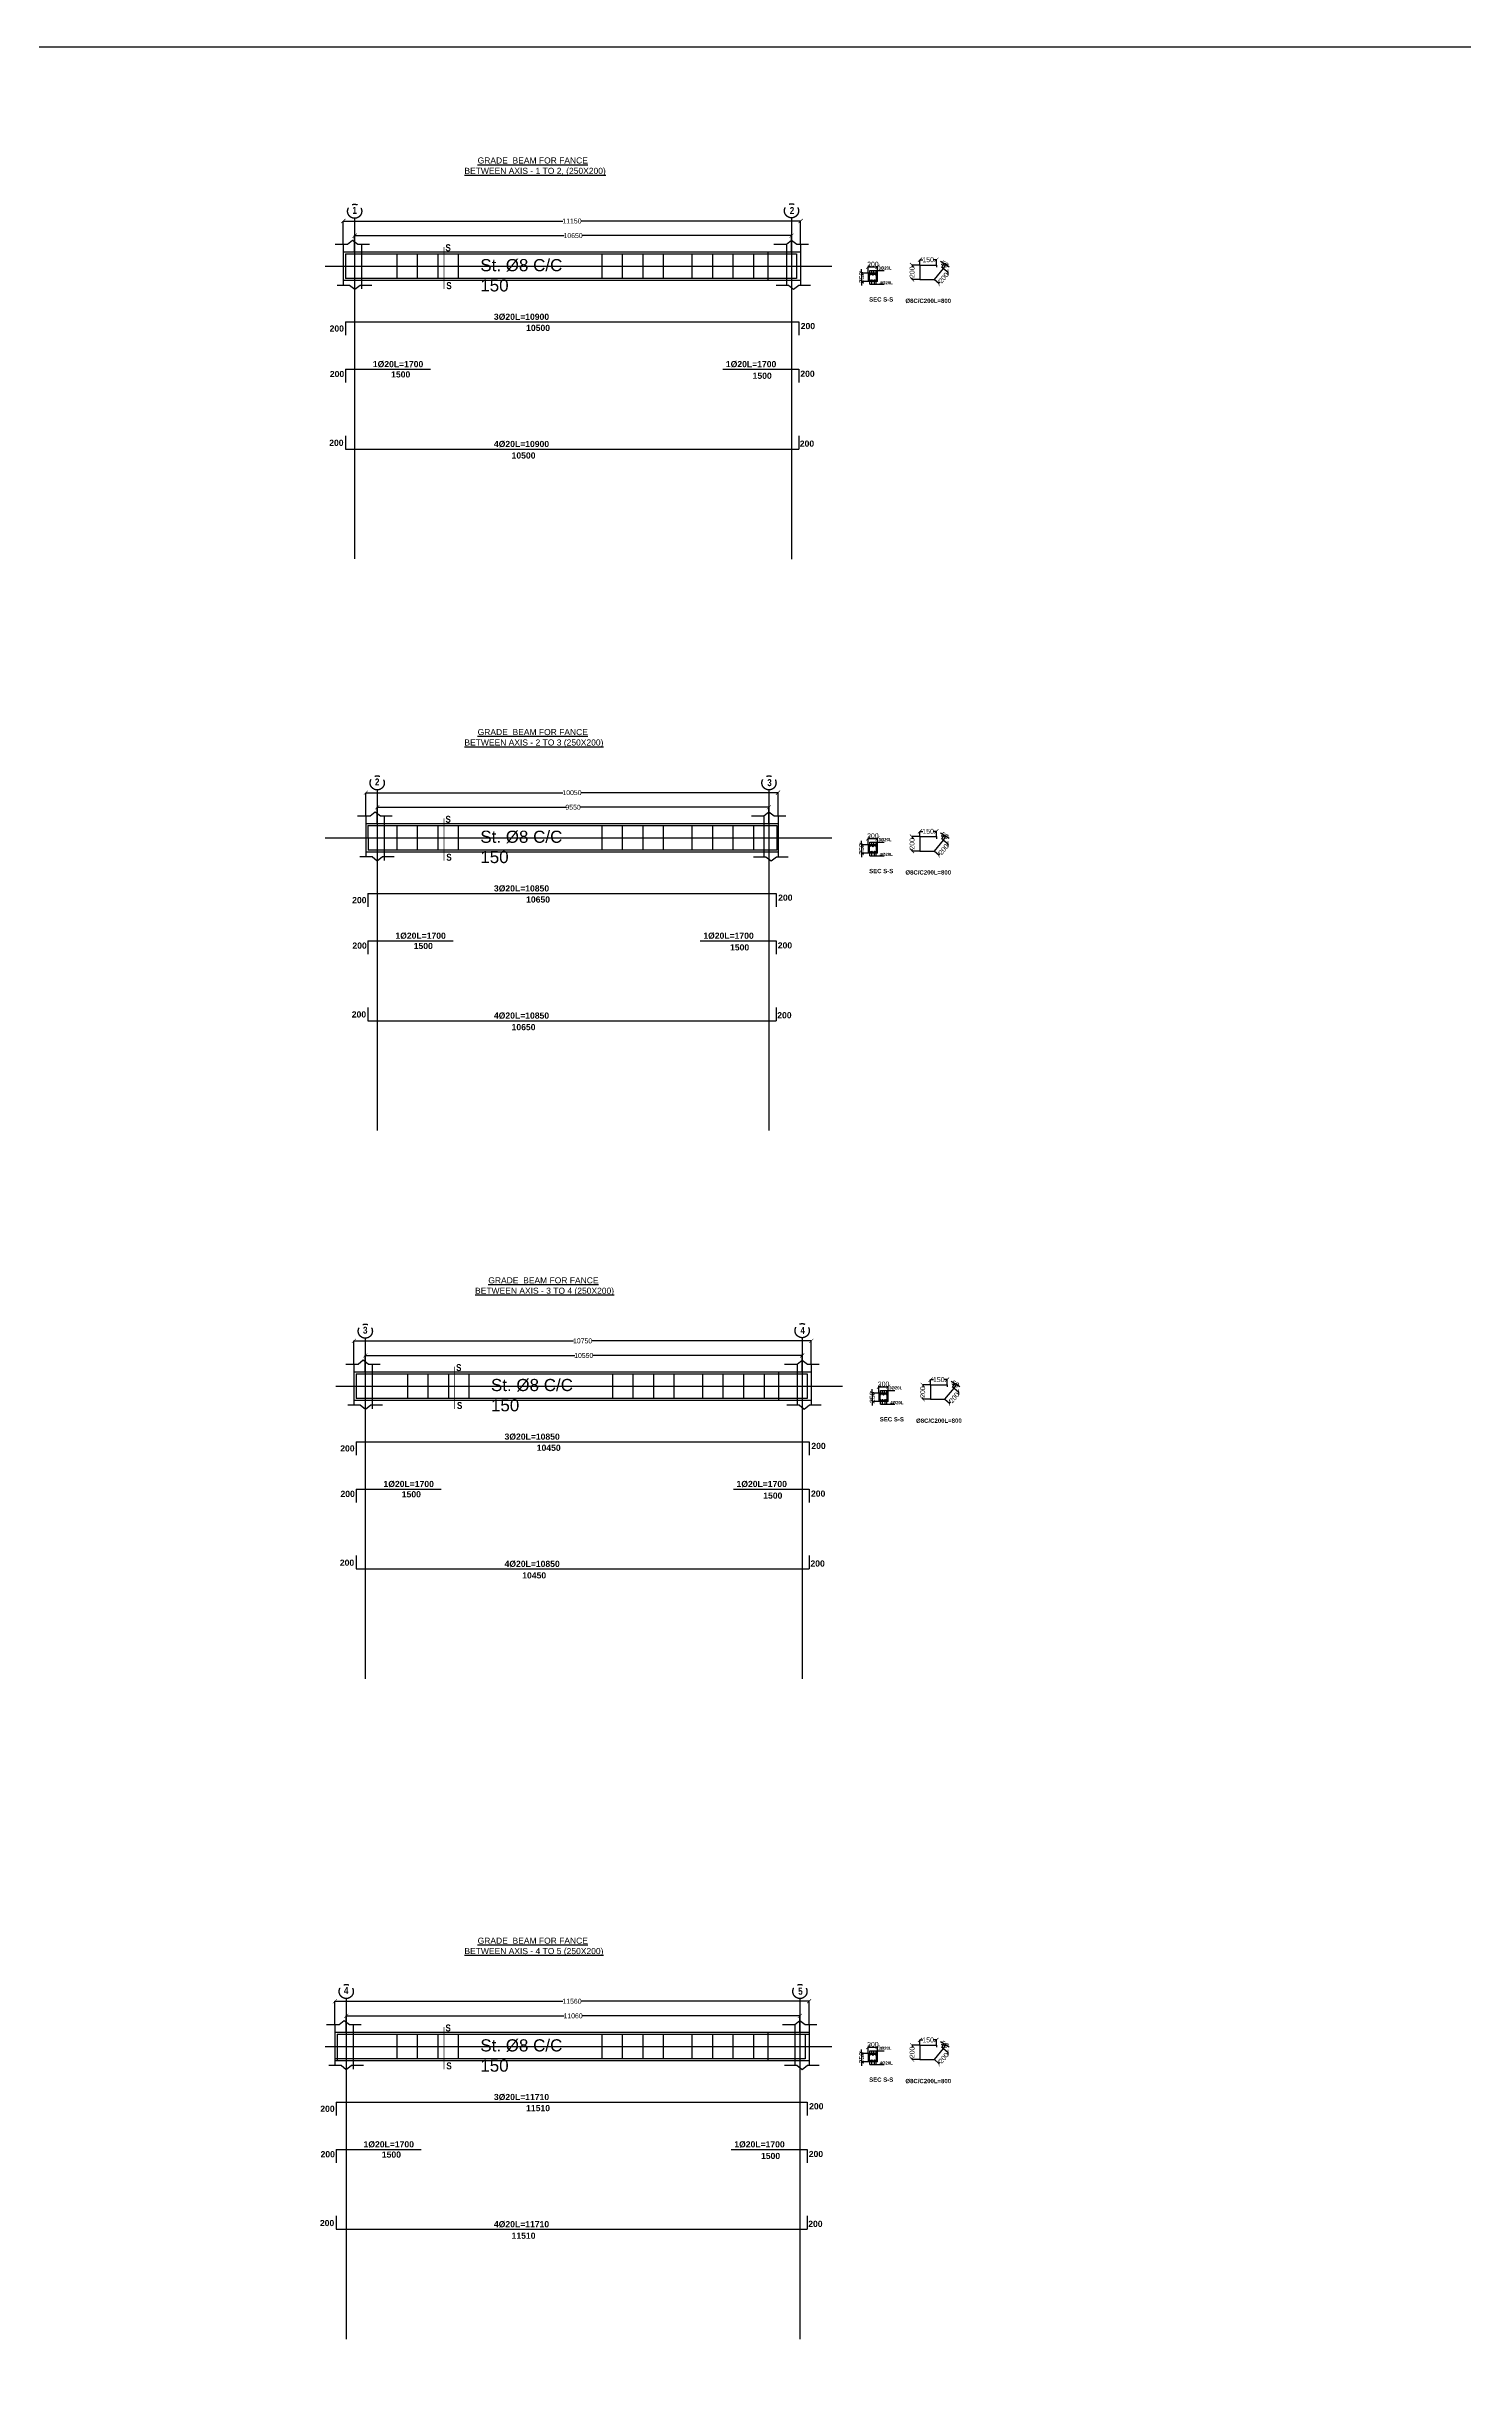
# Model space of a CAD drawing. Header units: inches. Extents: x -291016 to -124071, y 25078 to 137196.
# Drawn here: x -256484 to -221952, y 80212 to 137196 of the extents above; entities that cross this region are included whole.
import ezdxf

# ---------------------------------------------------------------- set-up
doc = ezdxf.new("R2010")
doc.units = ezdxf.units.IN
doc.header["$MEASUREMENT"] = 0
doc.linetypes.add('CENTER', pattern=[2, 1.25, -0.25, 0.25, -0.25])
doc.linetypes.add('CENTER2', pattern=[28.575, 19.05, -3.175, 3.175, -3.175])
doc.layers.add('AXIS', color=8, linetype='CENTER')
doc.layers.add('TEX', color=4, linetype='Continuous')
for name, color, linetype, lineweight in [('bar', 2, 'Continuous', 60), ('texts', 3, 'Continuous', 15), ('wal', 7, 'Continuous', 50)]:
    doc.layers.add(name, color=color, linetype=linetype, lineweight=lineweight)
doc.styles.add('50', font='arial.ttf', dxfattribs={"height": 150})
doc.styles.add('G', font='arial.ttf')
doc.styles.add('SIMPLEX', font='arial.ttf', dxfattribs={"height": 120})
doc.styles.add('Swiss Outline Bold Condensed', font='swisscbo.ttf')
doc.dimstyles.new('25SC', dxfattribs={"dimtxt": 20, "dimasz": 100, "dimexe": 0, "dimexo": 0, "dimgap": 0, "dimtad": 0, "dimdec": 0, "dimzin": 0, "dimdsep": 46, "dimtxsty": 'SIMPLEX', "dimblk": 'ARCHTICK', "dimcen": 0, "dimclrd": 1, "dimclre": 1, "dimclrt": 6, "dimadec": 0, "dimazin": 0, "dimtfac": 1, "dimtdec": 0, "dimtix": 1, "dimtmove": 2, "dimatfit": 3, "dimldrblk": 'ARCHTICK', "dimfxl": 50, "dimtolj": 1, "dimtzin": 0, "dimarcsym": 0})

# ---------------------------------------------------------------- blocks, each defined once
blk = doc.blocks.new('_ArchTick')
at = {"color": 0, "const_width": 0.15}
blk.add_lwpolyline([(-0.5, -0.5), (0.5, 0.5)], dxfattribs=at)
blk = doc.blocks.new('*D62')
at = {"color": 1, "lineweight": -2, "transparency": 16777216}
for p, q in [((-248978, 132198), (-248978, 132594)), ((-248978, 132594), (-243873, 132594)), ((-238328, 132594), (-243433, 132594)), ((-238328, 132198), (-238328, 132594))]:
    blk.add_line(p, q, dxfattribs=at)
at = {"layer": 'Defpoints', "color": 0, "transparency": 16777216}
for p in [(-238328, 132594), (-248978, 132198), (-238328, 132198)]:
    blk.add_point(p, dxfattribs=at)
at = {"color": 1, "lineweight": -2, "transparency": 16777216, "xscale": 100, "yscale": 100, "zscale": 100, "rotation": 180}
blk.add_blockref('_ArchTick', (-248978, 132594), dxfattribs=at)
at = {"color": 1, "lineweight": -2, "transparency": 16777216, "xscale": 100, "yscale": 100, "zscale": 100}
blk.add_blockref('_ArchTick', (-238328, 132594), dxfattribs=at)
at = {"color": 6, "transparency": 16777216, "insert": (-243653, 132594), "char_height": 120, "attachment_point": 5, "style": 'SIMPLEX'}
blk.add_mtext('\\A1;10650', dxfattribs=at)
blk = doc.blocks.new('*D63')
at = {"color": 1, "lineweight": -2, "transparency": 16777216}
for p, q in [((-249255, 132384), (-249255, 132950)), ((-249255, 132950), (-243900, 132950)), ((-238105, 132950), (-243460, 132950)), ((-238105, 132383), (-238105, 132950))]:
    blk.add_line(p, q, dxfattribs=at)
at = {"layer": 'Defpoints', "color": 0, "transparency": 16777216}
for p in [(-238105, 132950), (-249255, 132384), (-238105, 132383)]:
    blk.add_point(p, dxfattribs=at)
at = {"color": 1, "lineweight": -2, "transparency": 16777216, "xscale": 100, "yscale": 100, "zscale": 100, "rotation": 180}
blk.add_blockref('_ArchTick', (-249255, 132950), dxfattribs=at)
at = {"color": 1, "lineweight": -2, "transparency": 16777216, "xscale": 100, "yscale": 100, "zscale": 100}
blk.add_blockref('_ArchTick', (-238105, 132950), dxfattribs=at)
at = {"color": 6, "transparency": 16777216, "insert": (-243680, 132950), "char_height": 120, "attachment_point": 5, "style": 'SIMPLEX'}
blk.add_mtext('\\A1;11150', dxfattribs=at)
blk = doc.blocks.new('*D25')
at = {"color": 1, "lineweight": -2, "transparency": 16777216}
for p, q in [((444226, 162020), (444338, 161925)), ((444338, 161925), (444312, 161893)), ((444001, 161752), (444114, 161657)), ((444114, 161657), (444140, 161689))]:
    blk.add_line(p, q, dxfattribs=at)
at = {"layer": 'Defpoints', "color": 0, "transparency": 16777216}
for p in [(444226, 162020), (444338, 161925), (444001, 161752)]:
    blk.add_point(p, dxfattribs=at)
at = {"color": 1, "lineweight": -2, "transparency": 16777216, "xscale": 100, "yscale": 100, "zscale": 100}
for p, rotation in [((444338, 161925), 49.99567424151289), ((444114, 161657), 229.9956742415129)]:
    blk.add_blockref('_ArchTick', p, dxfattribs=dict(at, rotation=rotation))
at = {"color": 6, "transparency": 16777216, "insert": (444226, 161791), "char_height": 120, "attachment_point": 5, "rotation": 49.9957, "style": 'SIMPLEX'}
blk.add_mtext('\\A1;200', dxfattribs=at)
blk = doc.blocks.new('*D26')
at = {"color": 1, "lineweight": -2, "transparency": 16777216}
for p, q in [((444235, 162136), (444149, 162186)), ((444182, 162045), (444235, 162136)), ((444226, 162020), (444278, 162111)), ((444278, 162111), (444235, 162136)), ((444278, 162111), (444365, 162061))]:
    blk.add_line(p, q, dxfattribs=at)
at = {"layer": 'Defpoints', "color": 0, "transparency": 16777216}
for p in [(444182, 162045), (444226, 162020), (444235, 162136)]:
    blk.add_point(p, dxfattribs=at)
at = {"color": 1, "lineweight": -2, "transparency": 16777216, "xscale": 100, "yscale": 100, "zscale": 100}
for p, rotation in [((444235, 162136), 329.9862666535626), ((444278, 162111), 149.9862666535626)]:
    blk.add_blockref('_ArchTick', p, dxfattribs=dict(at, rotation=rotation))
at = {"color": 6, "transparency": 16777216, "insert": (444257, 162124), "char_height": 120, "attachment_point": 5, "rotation": 329.9863, "style": 'SIMPLEX'}
blk.add_mtext('\\A1;50', dxfattribs=at)
blk = doc.blocks.new('*D27')
at = {"color": 1, "lineweight": -2, "transparency": 16777216}
for p, q in [((443651, 162102), (443651, 162231)), ((443651, 162231), (443724, 162231)), ((444051, 162231), (443978, 162231)), ((444051, 162102), (444051, 162231))]:
    blk.add_line(p, q, dxfattribs=at)
at = {"layer": 'Defpoints', "color": 0, "transparency": 16777216}
for p in [(443651, 162231), (443651, 162102), (444051, 162102)]:
    blk.add_point(p, dxfattribs=at)
at = {"color": 1, "lineweight": -2, "transparency": 16777216, "xscale": 100, "yscale": 100, "zscale": 100, "rotation": 180}
blk.add_blockref('_ArchTick', (443651, 162231), dxfattribs=at)
at = {"color": 1, "lineweight": -2, "transparency": 16777216, "xscale": 100, "yscale": 100, "zscale": 100}
blk.add_blockref('_ArchTick', (444051, 162231), dxfattribs=at)
at = {"color": 6, "transparency": 16777216, "insert": (443851, 162231), "char_height": 120, "attachment_point": 5, "style": 'SIMPLEX'}
blk.add_mtext('\\A1;150', dxfattribs=at)
blk = doc.blocks.new('*D24')
at = {"color": 1, "lineweight": -2, "transparency": 16777216}
for p, q in [((443651, 162102), (443458, 162102)), ((443458, 162102), (443458, 162060)), ((443458, 161752), (443458, 161793)), ((443651, 161752), (443458, 161752))]:
    blk.add_line(p, q, dxfattribs=at)
at = {"layer": 'Defpoints', "color": 0, "transparency": 16777216}
for p in [(443651, 162102), (443458, 161752), (443651, 161752)]:
    blk.add_point(p, dxfattribs=at)
at = {"color": 1, "lineweight": -2, "transparency": 16777216, "xscale": 100, "yscale": 100, "zscale": 100}
for p, rotation in [((443458, 162102), 90), ((443458, 161752), 270)]:
    blk.add_blockref('_ArchTick', p, dxfattribs=dict(at, rotation=rotation))
at = {"color": 6, "transparency": 16777216, "insert": (443458, 161927), "char_height": 120, "attachment_point": 5, "rotation": 90, "style": 'SIMPLEX'}
blk.add_mtext('\\A1;200', dxfattribs=at)
blk = doc.blocks.new('*D28')
at = {"color": 1, "lineweight": -2, "transparency": 16777216}
for p, q in [((442390, 161900), (442390, 162059)), ((442390, 162059), (442615, 162059)), ((442615, 161900), (442615, 162059))]:
    blk.add_line(p, q, dxfattribs=at)
at = {"layer": 'Defpoints', "color": 0, "transparency": 16777216}
for p in [(442390, 161900), (442615, 162059), (442615, 161900)]:
    blk.add_point(p, dxfattribs=at)
at = {"color": 1, "lineweight": -2, "transparency": 16777216, "xscale": 100, "yscale": 100, "zscale": 100, "rotation": 180}
blk.add_blockref('_ArchTick', (442390, 162059), dxfattribs=at)
at = {"color": 1, "lineweight": -2, "transparency": 16777216, "xscale": 100, "yscale": 100, "zscale": 100}
blk.add_blockref('_ArchTick', (442615, 162059), dxfattribs=at)
at = {"color": 6, "transparency": 16777216, "insert": (442503, 162122), "char_height": 120, "attachment_point": 5, "style": 'SIMPLEX'}
blk.add_mtext('\\A1;200', dxfattribs=at)
blk = doc.blocks.new('*D29')
at = {"color": 1, "lineweight": -2, "transparency": 16777216}
for p, q in [((442228, 161900), (442228, 162000)), ((442390, 161900), (442228, 161900)), ((442228, 161900), (442228, 161700)), ((442390, 161700), (442228, 161700)), ((442228, 161700), (442228, 161600))]:
    blk.add_line(p, q, dxfattribs=at)
at = {"layer": 'Defpoints', "color": 0, "transparency": 16777216}
for p in [(442390, 161900), (442228, 161700), (442390, 161700)]:
    blk.add_point(p, dxfattribs=at)
at = {"color": 1, "lineweight": -2, "transparency": 16777216, "xscale": 100, "yscale": 100, "zscale": 100}
for p, rotation in [((442228, 161900), 270), ((442228, 161700), 90)]:
    blk.add_blockref('_ArchTick', p, dxfattribs=dict(at, rotation=rotation))
at = {"color": 6, "transparency": 16777216, "insert": (442228, 161800), "char_height": 120, "attachment_point": 5, "rotation": 90, "style": 'SIMPLEX'}
blk.add_mtext('\\A1;250', dxfattribs=at)
blk = doc.blocks.new('*D64')
at = {"color": 1, "lineweight": -2, "transparency": 16777216}
for p, q in [((-248428, 118268), (-248428, 118664)), ((-248428, 118664), (-243832, 118664)), ((-238878, 118664), (-243474, 118664)), ((-238878, 118268), (-238878, 118664))]:
    blk.add_line(p, q, dxfattribs=at)
at = {"layer": 'Defpoints', "color": 0, "transparency": 16777216}
for p in [(-238878, 118664), (-248428, 118268), (-238878, 118268)]:
    blk.add_point(p, dxfattribs=at)
at = {"color": 1, "lineweight": -2, "transparency": 16777216, "xscale": 100, "yscale": 100, "zscale": 100, "rotation": 180}
blk.add_blockref('_ArchTick', (-248428, 118664), dxfattribs=at)
at = {"color": 1, "lineweight": -2, "transparency": 16777216, "xscale": 100, "yscale": 100, "zscale": 100}
blk.add_blockref('_ArchTick', (-238878, 118664), dxfattribs=at)
at = {"color": 6, "transparency": 16777216, "insert": (-243653, 118664), "char_height": 120, "attachment_point": 5, "style": 'SIMPLEX'}
blk.add_mtext('\\A1;9550', dxfattribs=at)
blk = doc.blocks.new('*D65')
at = {"color": 1, "lineweight": -2, "transparency": 16777216}
for p, q in [((-248705, 118454), (-248705, 119020)), ((-248705, 119020), (-243900, 119020)), ((-238655, 119020), (-243460, 119020)), ((-238655, 118454), (-238655, 119020))]:
    blk.add_line(p, q, dxfattribs=at)
at = {"layer": 'Defpoints', "color": 0, "transparency": 16777216}
for p in [(-238655, 119020), (-248705, 118454), (-238655, 118454)]:
    blk.add_point(p, dxfattribs=at)
at = {"color": 1, "lineweight": -2, "transparency": 16777216, "xscale": 100, "yscale": 100, "zscale": 100, "rotation": 180}
blk.add_blockref('_ArchTick', (-248705, 119020), dxfattribs=at)
at = {"color": 1, "lineweight": -2, "transparency": 16777216, "xscale": 100, "yscale": 100, "zscale": 100}
blk.add_blockref('_ArchTick', (-238655, 119020), dxfattribs=at)
at = {"color": 6, "transparency": 16777216, "insert": (-243680, 119020), "char_height": 120, "attachment_point": 5, "style": 'SIMPLEX'}
blk.add_mtext('\\A1;10050', dxfattribs=at)
blk = doc.blocks.new('*D31')
at = {"color": 1, "lineweight": -2, "transparency": 16777216}
for p, q in [((430040, 132870), (430040, 133266)), ((430040, 133266), (435145, 133266)), ((440690, 133266), (435585, 133266)), ((440690, 132870), (440690, 133266))]:
    blk.add_line(p, q, dxfattribs=at)
at = {"layer": 'Defpoints', "color": 0, "transparency": 16777216}
for p in [(430040, 132870), (440690, 133266), (440690, 132870)]:
    blk.add_point(p, dxfattribs=at)
at = {"color": 1, "lineweight": -2, "transparency": 16777216, "xscale": 100, "yscale": 100, "zscale": 100, "rotation": 180}
blk.add_blockref('_ArchTick', (430040, 133266), dxfattribs=at)
at = {"color": 1, "lineweight": -2, "transparency": 16777216, "xscale": 100, "yscale": 100, "zscale": 100}
blk.add_blockref('_ArchTick', (440690, 133266), dxfattribs=at)
at = {"color": 6, "transparency": 16777216, "insert": (435365, 133266), "char_height": 120, "attachment_point": 5, "style": 'SIMPLEX'}
blk.add_mtext('\\A1;10550', dxfattribs=at)
blk = doc.blocks.new('*D32')
at = {"color": 1, "lineweight": -2, "transparency": 16777216}
for p, q in [((429762, 133056), (429762, 133622)), ((429762, 133622), (435118, 133622)), ((440913, 133622), (435557, 133622)), ((440913, 133055), (440913, 133622))]:
    blk.add_line(p, q, dxfattribs=at)
at = {"layer": 'Defpoints', "color": 0, "transparency": 16777216}
for p in [(440913, 133622), (429762, 133056), (440913, 133055)]:
    blk.add_point(p, dxfattribs=at)
at = {"color": 1, "lineweight": -2, "transparency": 16777216, "xscale": 100, "yscale": 100, "zscale": 100, "rotation": 180}
blk.add_blockref('_ArchTick', (429762, 133622), dxfattribs=at)
at = {"color": 1, "lineweight": -2, "transparency": 16777216, "xscale": 100, "yscale": 100, "zscale": 100}
blk.add_blockref('_ArchTick', (440913, 133622), dxfattribs=at)
at = {"color": 6, "transparency": 16777216, "insert": (435338, 133622), "char_height": 120, "attachment_point": 5, "style": 'SIMPLEX'}
blk.add_mtext('\\A1;10750', dxfattribs=at)
blk = doc.blocks.new('*D66')
at = {"color": 1, "lineweight": -2, "transparency": 16777216}
for p, q in [((-249183, 88816), (-249183, 89212)), ((-249183, 89212), (-243873, 89212)), ((-238123, 89212), (-243433, 89212)), ((-238123, 88816), (-238123, 89212))]:
    blk.add_line(p, q, dxfattribs=at)
at = {"layer": 'Defpoints', "color": 0, "transparency": 16777216}
for p in [(-238123, 89212), (-249183, 88816), (-238123, 88816)]:
    blk.add_point(p, dxfattribs=at)
at = {"color": 1, "lineweight": -2, "transparency": 16777216, "xscale": 100, "yscale": 100, "zscale": 100, "rotation": 180}
blk.add_blockref('_ArchTick', (-249183, 89212), dxfattribs=at)
at = {"color": 1, "lineweight": -2, "transparency": 16777216, "xscale": 100, "yscale": 100, "zscale": 100}
blk.add_blockref('_ArchTick', (-238123, 89212), dxfattribs=at)
at = {"color": 6, "transparency": 16777216, "insert": (-243653, 89212), "char_height": 120, "attachment_point": 5, "style": 'SIMPLEX'}
blk.add_mtext('\\A1;11060', dxfattribs=at)
blk = doc.blocks.new('*D67')
at = {"color": 1, "lineweight": -2, "transparency": 16777216}
for p, q in [((-249460, 89003), (-249460, 89568)), ((-249460, 89568), (-243900, 89568)), ((-237900, 89568), (-243460, 89568)), ((-237900, 89002), (-237900, 89568))]:
    blk.add_line(p, q, dxfattribs=at)
at = {"layer": 'Defpoints', "color": 0, "transparency": 16777216}
for p in [(-237900, 89568), (-249460, 89003), (-237900, 89002)]:
    blk.add_point(p, dxfattribs=at)
at = {"color": 1, "lineweight": -2, "transparency": 16777216, "xscale": 100, "yscale": 100, "zscale": 100, "rotation": 180}
blk.add_blockref('_ArchTick', (-249460, 89568), dxfattribs=at)
at = {"color": 1, "lineweight": -2, "transparency": 16777216, "xscale": 100, "yscale": 100, "zscale": 100}
blk.add_blockref('_ArchTick', (-237900, 89568), dxfattribs=at)
at = {"color": 6, "transparency": 16777216, "insert": (-243680, 89568), "char_height": 120, "attachment_point": 5, "style": 'SIMPLEX'}
blk.add_mtext('\\A1;11560', dxfattribs=at)
blk = doc.blocks.new('A$C6DF15AF1')
at = {"color": 3}
for p, q in [((258.9, 767.9), (258.9, 567.9)), ((483.9, 767.9), (258.9, 767.9)), ((483.9, 767.9), (258.9, 767.9)), ((483.9, 567.9), (483.9, 767.9)), ((1919.4, 969.3), (1919.4, 919.3)), ((2094, 887), (2050.7, 912.1)), ((483.9, 567.9), (258.9, 567.9))]:
    blk.add_line(p, q, dxfattribs=at)
at = {"color": 6}
for p, q in [((283.9, 742.9), (283.9, 592.9)), ((458.9, 742.9), (283.9, 742.9)), ((283.9, 592.9), (458.9, 592.9)), ((458.9, 592.9), (458.9, 742.9)), ((1519.4, 969.3), (1519.4, 619.3)), ((1519.4, 969.3), (1919.4, 969.3)), ((1519.4, 619.3), (1869.4, 619.3)), ((1869.4, 619.3), (2094, 887))]:
    blk.add_line(p, q, dxfattribs=at)
at = {"color": 0}
for p, q in [((293.9, 742.9), (293.9, 834.9)), ((293.9, 834.9), (644.9, 834.9)), ((293.9, 500.9), (293.9, 592.9)), ((348.4, 742.9), (348.4, 834.9)), ((348.4, 500.9), (348.4, 592.9)), ((396.9, 742.9), (396.9, 834.9)), ((414.2, 500.9), (410.7, 592.9)), ((448.9, 742.9), (448.9, 834.9)), ((448.9, 500.9), (448.9, 592.9)), ((293.9, 500.9), (644.9, 500.9))]:
    blk.add_line(p, q, dxfattribs=at)
at = {"color": 6}
for centre in [(293.9, 732.9), (293.9, 602.9), (345.2, 602.9), (369.7, 732.9), (410.7, 602.9), (448.9, 732.9), (448.9, 602.9)]:
    blk.add_circle(centre, 10, dxfattribs=at)
at = {"layer": 'texts', "lineweight": 50, "ltscale": 2, "char_height": 105, "attachment_point": 1}
for s, insert, width in [('{\\fArial|b1|i0|c0|p34;SEC S-S}', (280, 184), 610.443), ('{\\fArial|b1|i0|c0|p34;%%C8C/C200L=800}', (1164.5, 150), 364.622)]:
    blk.add_mtext(s, dxfattribs=dict(at, insert=insert, width=width))
at = {"layer": 'wal', "lineweight": 50, "char_height": 75, "attachment_point": 3, "rotation": 359.95373, "style": '50'}
for s, insert in [('{\\fArial|b1|i0|c0|p34;3%%C20L}', (827.5, 934)), ('{\\fArial|b1|i0|c0|p34;4%%C20L}', (856.9, 574.5))]:
    blk.add_mtext(s, dxfattribs=dict(at, insert=insert))
at = {"color": 3}
dim = blk.add_linear_dim(base=(1519.4, 1098.3), p1=(1919.4, 969.3), p2=(1519.4, 969.3), text='150', dimstyle='25SC', dxfattribs=at)
dim.commit()
dim.dimension.update_dxf_attribs({"geometry": '*D27', "text_midpoint": (1719.4, 1098.3), "insert": (-442131.5, -161132.5)})
for base, p1, p2, text, picture, middle in [((96.5, 567.9), (258.9, 767.9), (258.9, 567.9), '250', '*D29', (96.5, 667.9)), ((1326.4, 619.3), (1519.4, 969.3), (1519.4, 619.3), '200', '*D24', (1326.4, 794.3))]:
    dim = blk.add_linear_dim(base=base, p1=p1, p2=p2, angle=90, text=text, dimstyle='25SC', dxfattribs=at)
    dim.commit()
    dim.dimension.update_dxf_attribs({"geometry": picture, "text_midpoint": middle, "insert": (-442131.5, -161132.5)})
dim = blk.add_linear_dim(base=(483.9, 926.5), p1=(258.9, 767.9), p2=(483.9, 767.9), text='200', dimstyle='25SC', dxfattribs=at)
dim.commit()
dim.dimension.update_dxf_attribs({"geometry": '*D28', "text_midpoint": (371.4, 989.5), "dimtype": 128, "insert": (-442131.5, -161132.5)})
dim = blk.add_aligned_dim(p1=(1869.4, 619.3), p2=(2094, 887), distance=-147.4, text='200', dimstyle='25SC', dxfattribs=at)
dim.commit()
dim.dimension.update_dxf_attribs({"geometry": '*D25', "text_midpoint": (2094.6, 658.4), "insert": (-442131.5, -161132.5)})
dim = blk.add_aligned_dim(p1=(2094, 887), p2=(2050.7, 912.1), distance=-105.6, dimstyle='25SC', dxfattribs=at)
dim.commit()
dim.dimension.update_dxf_attribs({"geometry": '*D26', "text_midpoint": (2125.2, 991), "insert": (-442131.5, -161132.5)})
blk = doc.blocks.new('A$C12DB153C')
at = {"color": 3}
for p, q in [((243.5, 7669.5), (546, 7669.5)), ((443.8, 7669.5), (443.8, 6676)), ((443.8, 7483.5), (11594, 7483.5)), ((546, 7669.5), (671, 7770.5)), ((671, 7770.5), (801.5, 7669.5)), ((801.5, 7669.5), (1086.5, 7669.5)), ((896, 6579.5), (896, 7669.5)), ((1296, 7433.5), (1296.2, 7433.5)), ((1346, 7483.7), (1346, 7483.5)), ((10796, 7483.5), (10796, 7483.5)), ((10796, 7483.5), (10796, 6783.5)), ((10943.5, 7669.1), (11246, 7669.1)), ((11246, 7669.1), (11371.1, 7770.1)), ((11246.2, 7669.1), (11246.2, 6670.3)), ((11371.1, 7770.1), (11501.5, 7669.1)), ((11501.5, 7669.1), (11786.5, 7669.1)), ((11594, 7669.1), (11594, 6670.3)), ((0, 7133.5), (12355.9, 7133.5)), ((294.8, 6676), (597.3, 6676)), ((11594, 6783.5), (443.8, 6783.5)), ((597.3, 6676), (722.3, 6575)), ((722.3, 6575), (852.8, 6676)), ((852.8, 6676), (1137.8, 6676)), ((10796, 6783.5), (10796, 6783.5)), ((10994.8, 6675.5), (11297.3, 6675.5)), ((11297.3, 6675.5), (11422.3, 6574.5)), ((11422.3, 6574.5), (11552.8, 6675.5)), ((11552.8, 6675.5), (11837.8, 6675.5)), ((495.8, 5777.5), (11545.9, 5777.5)), ((495.8, 5777.5), (495.8, 5452.5)), ((11545.9, 5777.5), (11545.9, 5452.5)), ((495.8, 4624.5), (2345.8, 4624.5)), ((495.8, 4624.5), (495.8, 4299.5)), ((720.8, 4624.5), (2570.8, 4624.5)), ((9695.9, 4624.4), (11545.9, 4624.4)), ((11545.9, 4624.4), (11545.9, 4299.4)), ((495.8, 3003), (495.8, 2678)), ((11545.9, 3002.9), (11545.9, 2677.9)), ((495.8, 2678), (11545.9, 2678))]:
    blk.add_line(p, q, dxfattribs=at)
at = {"color": 6}
for p, q in [((496.3, 7433.5), (11496, 7433.5)), ((496.3, 7433.5), (499.1, 6833.5)), ((1746, 7433.5), (1746, 6833.5)), ((2246, 7433.5), (2246, 6833.5)), ((2746, 7433.5), (2746, 6833.5)), ((3246, 7433.5), (3246, 6833.5)), ((6746, 7433.5), (6746, 6833.5)), ((7246, 7433.5), (7246, 6833.5)), ((7746, 7433.5), (7746, 6833.5)), ((8246, 7433.5), (8246, 6833.5)), ((8941, 7433.5), (8941, 6833.5)), ((9441, 7433.5), (9441, 6833.5)), ((9941, 7433.5), (9941, 6833.5)), ((10441, 7433.5), (10441, 6833.5)), ((11496, 7433.5), (11496, 6833.5)), ((11496, 6833.5), (499.1, 6833.5))]:
    blk.add_line(p, q, dxfattribs=at)
at = {"layer": 'AXIS', "linetype": 'CENTER2', "ltscale": 1000}
for p, q in [((721.1, 8301.8), (720.7, 0)), ((721.1, 8301.8), (720.7, 0)), ((11371.1, 8301.8), (11370.7, 0))]:
    blk.add_line(p, q, dxfattribs=at)
at = {"layer": 'AXIS', "ltscale": 500}
for centre in [(721.1, 8473.7), (11371.1, 8485.4)]:
    blk.add_circle(centre, 171.9, dxfattribs=at)
at = {"layer": 'bar', "ltscale": 150, "const_width": 20}
blk.add_lwpolyline([(2899.5, 6576), (2899.5, 7606.2)], dxfattribs=at)
at = {"color": 3}
blk.add_blockref('A$C6DF15AF1', (12983.4, 6194), dxfattribs=at)
at = {"layer": 'TEX'}
for s, height, style, p in [('%%UGRADE  BEAM FOR FANCE', 148, 'G', (3719.5, 9637.7)), ('%%UBETWEEN AXIS - 3 TO 4 (250X200)', 148, 'G', (3396.5, 9384.5)), ('3', 170, 'Swiss Outline Bold Condensed', (666, 8411)), ('4', 170, 'Swiss Outline Bold Condensed', (11329.5, 8406.5)), ('S', 170, 'Swiss Outline Bold Condensed', (2935.5, 7500.3)), ('S', 170, 'Swiss Outline Bold Condensed', (2956, 6576))]:
    blk.add_text(s, height=height, dxfattribs=dict(at, style=style)).set_placement(p)
at = {"layer": 'TEX', "insert": (3784.5, 7309), "char_height": 296, "attachment_point": 1, "style": 'G'}
blk.add_mtext_dynamic_manual_height_columns('St. %%C8 C/C 150', width=2462.4, gutter_width=1, heights=[0], dxfattribs=at)
at = {"layer": 'wal', "lineweight": 50, "char_height": 150, "attachment_point": 3, "rotation": 359.95373, "style": '50'}
for s, insert in [('{\\fArial|b1|i0|c0|p34;3%%C20L=10850}', (5461.7, 5977.1)), ('{\\fArial|b1|i0|c0|p34;10450}', (5484.2, 5706.6)), ('{\\fArial|b1|i0|c0|p34;200}', (11945.4, 5751.5)), ('{\\fArial|b1|i0|c0|p34;200}', (459.9, 5691)), ('{\\fArial|b1|i0|c0|p34;200}', (465.9, 4583)), ('{\\fArial|b1|i0|c0|p34;1%%C20L=1700}', (2393.6, 4824.1)), ('{\\fArial|b1|i0|c0|p34;1500}', (2077, 4573.6)), ('{\\fArial|b1|i0|c0|p34;1%%C20L=1700}', (11000.2, 4824.1)), ('{\\fArial|b1|i0|c0|p34;200}', (11935.9, 4589)), ('{\\fArial|b1|i0|c0|p34;1500}', (10888.8, 4540.2)), ('{\\fArial|b1|i0|c0|p34;200}', (450.4, 2906)), ('{\\fArial|b1|i0|c0|p34;4%%C20L=10850}', (5461.7, 2877.6)), ('{\\fArial|b1|i0|c0|p34;200}', (11922.9, 2886)), ('{\\fArial|b1|i0|c0|p34;10450}', (5130.1, 2597))]:
    blk.add_mtext(s, dxfattribs=dict(at, insert=insert))
at = {"color": 3}
for base, p1, p2, text, picture, middle in [((11594, 8235.5), (443.8, 7669.5), (11594, 7669.1), '10750', '*D32', (6018.9, 8235.5)), ((11371, 7879.5), (721, 7483.5), (11371, 7483.5), '10550', '*D31', (6046, 7879.5))]:
    dim = blk.add_linear_dim(base=base, p1=p1, p2=p2, text=text, dimstyle='25SC', dxfattribs=at)
    dim.commit()
    dim.dimension.update_dxf_attribs({"geometry": picture, "text_midpoint": middle, "insert": (-429318.6, -125386.3)})

msp = doc.modelspace()

# ---------------------------------------------------------------- linework, layer by layer
at = {"color": 3}
for p, q in [((-249455.3742, 132383.7502), (-249152.8742, 132383.7502)), ((-249255.1258, 132383.768), (-249255.1258, 131390.2387)), ((-249152.8742, 132383.7502), (-249027.8424, 132484.7503)), ((-249027.8424, 132484.7503), (-248897.3742, 132383.7502)), ((-248897.3742, 132383.7502), (-248612.3742, 132383.7502)), ((-248802.8589, 131293.7208), (-248802.8589, 132383.7502)), ((-238755.3611, 132383.2839), (-238452.8611, 132383.2839)), ((-238452.8611, 132383.2839), (-238327.8294, 132484.2841)), ((-238452.6819, 132383.2839), (-238452.6819, 131384.496)), ((-238327.8294, 132484.2841), (-238197.3611, 132383.2839)), ((-238197.3611, 132383.2839), (-237912.3611, 132383.2839)), ((-238104.8611, 132383.2839), (-238104.8611, 131384.496)), ((-249698.8889, 131847.6936), (-237343.0008, 131847.6936)), ((-249255.1258, 132197.6936), (-238104.8611, 132197.6936)), ((-248402.8889, 132147.6936), (-248402.6536, 132147.6936)), ((-248352.8894, 132197.9289), (-248352.8883, 132197.6936)), ((-238902.8889, 132197.7012), (-238902.8889, 131497.7012)), ((-238902.8889, 132197.6936), (-238902.8736, 132197.6936)), ((-249404.1089, 131390.2209), (-249101.6089, 131390.2209)), ((-238104.8611, 131497.7019), (-249255.1258, 131497.6925)), ((-249101.6089, 131390.2209), (-248976.5772, 131289.2208)), ((-248976.5772, 131289.2208), (-248846.1089, 131390.2209)), ((-248846.1089, 131390.2209), (-248561.1089, 131390.2209)), ((-238902.8889, 131497.7012), (-238902.9041, 131497.7012)), ((-238704.0959, 131389.7547), (-238401.5959, 131389.7547)), ((-238401.5959, 131389.7547), (-238276.5642, 131288.7545)), ((-238276.5642, 131288.7545), (-238146.0959, 131389.7547)), ((-238146.0959, 131389.7547), (-237861.0959, 131389.7547)), ((-249203.0455, 130491.7181), (-249203.0455, 130166.7181)), ((-249203.0455, 130491.693), (-238152.9632, 130491.693)), ((-238152.9632, 130491.693), (-238152.9632, 130166.6805)), ((-249203.0957, 129338.7188), (-247353.0957, 129338.7188)), ((-249203.0957, 129338.7188), (-249203.0957, 129013.7188)), ((-248978.0957, 129338.7188), (-247128.0957, 129338.7188)), ((-240003.0135, 129338.6687), (-238153.0135, 129338.6687)), ((-238153.0135, 129338.6687), (-238153.0135, 129013.6687)), ((-249203.083, 127717.207), (-249203.083, 127392.1945)), ((-238153.0008, 127717.1695), (-238153.0008, 127392.1695)), ((-249203.083, 127392.1945), (-238153.0008, 127392.1945)), ((-248602.8742, 118454.5155), (-248477.8424, 118555.5156)), ((-248477.8424, 118555.5156), (-248347.3742, 118454.5155)), ((-239002.8611, 118454.0728), (-238877.8294, 118555.0729)), ((-238877.8294, 118555.0729), (-238747.3611, 118454.0728)), ((-248905.3742, 118454.5155), (-248602.8742, 118454.5155)), ((-248705.1258, 118454.5334), (-248705.1258, 117461.0041)), ((-248705.1258, 118268.4585), (-238654.8611, 118268.4585)), ((-248402.8889, 118218.4585), (-248402.6536, 118218.4585)), ((-248352.8894, 118268.6938), (-248352.8883, 118268.4585)), ((-248347.3742, 118454.5155), (-248062.3742, 118454.5155)), ((-248252.8589, 117364.4862), (-248252.8589, 118454.5155)), ((-239305.3611, 118454.0728), (-239002.8611, 118454.0728)), ((-239002.6819, 118454.0728), (-239002.6819, 117455.2848)), ((-238902.8889, 118268.4585), (-238902.8736, 118268.4585)), ((-238747.3611, 118454.0728), (-238462.3611, 118454.0728)), ((-238654.8611, 118454.0728), (-238654.8611, 117455.2848)), ((-249698.8889, 117918.4585), (-237343.0008, 117918.4585)), ((-248854.1089, 117460.9863), (-248551.6089, 117460.9863)), ((-238654.8611, 117568.4668), (-248705.1258, 117568.4574)), ((-248551.6089, 117460.9863), (-248426.5772, 117359.9861)), ((-248426.5772, 117359.9861), (-248296.1089, 117460.9863)), ((-248296.1089, 117460.9863), (-248011.1089, 117460.9863)), ((-239254.0959, 117460.5435), (-238951.5959, 117460.5435)), ((-238951.5959, 117460.5435), (-238826.5641, 117359.5434)), ((-238902.8889, 117568.4661), (-238902.9041, 117568.4661)), ((-238826.5641, 117359.5434), (-238696.0959, 117460.5435)), ((-238696.0959, 117460.5435), (-238411.0959, 117460.5435)), ((-248653.0455, 116562.459), (-248653.0455, 116237.459)), ((-248653.0455, 116562.4579), (-238702.9632, 116562.4579)), ((-238702.9632, 116562.4819), (-238702.9632, 116237.4693)), ((-248653.0957, 115409.4597), (-246803.0957, 115409.4597)), ((-248653.0957, 115409.4597), (-248653.0957, 115084.4597)), ((-248428.0957, 115409.4597), (-246578.0957, 115409.4597)), ((-240553.0135, 115409.4575), (-238703.0135, 115409.4575)), ((-238703.0135, 115409.4575), (-238703.0135, 115084.4575)), ((-248653.083, 113787.9479), (-248653.083, 113462.9354)), ((-248653.083, 113462.9354), (-238703.0008, 113462.9594)), ((-238703.0008, 113787.9583), (-238703.0008, 113462.9583)), ((-249660.3742, 89002.515), (-249357.8742, 89002.515)), ((-249460.1258, 89002.5329), (-249460.1258, 88009.0036)), ((-249357.8742, 89002.515), (-249232.8424, 89103.5152)), ((-249232.8424, 89103.5152), (-249102.3742, 89002.515)), ((-249102.3742, 89002.515), (-248817.3742, 89002.515)), ((-249007.8589, 87912.4857), (-249007.8589, 89002.515)), ((-238550.3611, 89002.0399), (-238247.8611, 89002.0399)), ((-238247.8611, 89002.0399), (-238122.8294, 89103.04)), ((-238247.6819, 89002.1847), (-238247.6819, 88003.2519)), ((-238122.8294, 89103.04), (-237992.3611, 89002.0399)), ((-237992.3611, 89002.0399), (-237707.3611, 89002.0399)), ((-237899.8611, 89002.0399), (-237899.8611, 88003.2519)), ((-249698.8889, 88466.4585), (-237343.0008, 88466.4585)), ((-249460.1258, 88816.4585), (-237899.8611, 88816.4585)), ((-248402.8889, 88766.4585), (-248402.6536, 88766.4585)), ((-248352.8894, 88816.6938), (-248352.8883, 88816.4585)), ((-238902.8889, 88816.4661), (-238902.8889, 88116.4661)), ((-238902.8889, 88816.4585), (-238902.8736, 88816.4585)), ((-249609.1089, 88008.9858), (-249306.6089, 88008.9858)), ((-237899.8611, 88116.4669), (-249460.1258, 88116.4572)), ((-249306.6089, 88008.9858), (-249181.5772, 87907.9856)), ((-249181.5772, 87907.9856), (-249051.1089, 88008.9858)), ((-249051.1089, 88008.9858), (-248766.1089, 88008.9858)), ((-238902.8889, 88116.4661), (-238902.9041, 88116.4661)), ((-238499.0959, 88008.5106), (-238196.5959, 88008.5106)), ((-238196.5959, 88008.5106), (-238071.5642, 87907.5105)), ((-238071.5642, 87907.5105), (-237941.0959, 88008.5106)), ((-237941.0959, 88008.5106), (-237656.0959, 88008.5106)), ((-249429.5455, 87110.474), (-249429.5455, 86785.474)), ((-249429.5455, 87110.4581), (-237947.9632, 87110.449)), ((-237947.9632, 87110.449), (-237947.9632, 86785.4364)), ((-249429.5957, 85957.4748), (-247579.5957, 85957.4748)), ((-249429.5957, 85957.4748), (-249429.5957, 85632.4748)), ((-249204.5957, 85957.4748), (-247354.5957, 85957.4748)), ((-239798.0135, 85957.4246), (-237948.0135, 85957.4246)), ((-237948.0135, 85957.4246), (-237948.0135, 85632.4246)), ((-249429.583, 84335.963), (-249429.583, 84010.9504)), ((-249429.583, 84010.9594), (-237948.0008, 84010.9594)), ((-237948.0008, 84335.9254), (-237948.0008, 84010.9254))]:
    msp.add_line(p, q, dxfattribs=at)
at = {"color": 6}
for p, q in [((-249202.6231, 132147.7208), (-249199.7994, 131547.6929)), ((-249202.623, 132147.6929), (-238202.8889, 132147.702)), ((-247952.8889, 132147.6936), (-247952.8889, 131547.6936)), ((-247452.8889, 132147.6936), (-247452.8889, 131547.6936)), ((-246952.8889, 132147.6936), (-246952.8889, 131547.6936)), ((-246452.8889, 132147.6936), (-246452.8889, 131547.6936)), ((-242952.8889, 132147.6936), (-242952.8889, 131547.6936)), ((-242452.8889, 132147.6936), (-242452.8889, 131547.6936)), ((-241952.8889, 132147.6936), (-241952.8889, 131547.6936)), ((-241452.8889, 132147.6936), (-241452.8889, 131547.6936)), ((-240757.8889, 132147.6936), (-240757.8889, 131547.6936)), ((-240257.8889, 132147.6936), (-240257.8889, 131547.6936)), ((-239757.8889, 132147.6936), (-239757.8889, 131547.6936)), ((-239257.8889, 132147.6936), (-239257.8889, 131547.6936)), ((-238202.8889, 132147.6762), (-238202.8889, 131547.6762)), ((-238202.8889, 131547.7018), (-249199.7994, 131547.6929)), ((-248652.6351, 118221.046), (-238689.5008, 118218.441)), ((-248652.6231, 118218.4862), (-248649.7994, 117618.4583)), ((-247952.8889, 118218.4585), (-247952.8889, 117618.4585)), ((-247452.8889, 118218.4585), (-247452.8889, 117618.4585)), ((-246952.8889, 118218.4585), (-246952.8889, 117618.4585)), ((-246452.8889, 118218.4585), (-246452.8889, 117618.4585)), ((-242952.8889, 118218.4585), (-242952.8889, 117618.4585)), ((-242452.8889, 118218.4585), (-242452.8889, 117618.4585)), ((-241952.8889, 118218.4585), (-241952.8889, 117618.4585)), ((-241452.8889, 118218.4585), (-241452.8889, 117618.4585)), ((-240757.8889, 118218.4585), (-240757.8889, 117618.4585)), ((-240257.8889, 118218.4585), (-240257.8889, 117618.4585)), ((-239757.8889, 118218.4585), (-239757.8889, 117618.4585)), ((-239257.8889, 118218.4585), (-239257.8889, 117618.4585)), ((-238689.5008, 118218.441), (-238689.5008, 117618.441)), ((-238689.5008, 117618.441), (-248649.7994, 117618.4569)), ((-249407.6231, 88766.4857), (-249404.5641, 88116.4572)), ((-249407.623, 88766.4576), (-237899.8611, 88766.4671)), ((-247952.8889, 88766.4585), (-247952.8889, 88166.4585)), ((-247452.8889, 88766.4585), (-247452.8889, 88166.4585)), ((-246952.8889, 88766.4585), (-246952.8889, 88166.4585)), ((-246452.8889, 88766.4585), (-246452.8889, 88166.4585)), ((-242952.8889, 88766.4585), (-242952.8889, 88166.4585)), ((-242452.8889, 88766.4585), (-242452.8889, 88166.4585)), ((-241952.8889, 88766.4585), (-241952.8889, 88166.4585)), ((-241452.8889, 88766.4585), (-241452.8889, 88166.4585)), ((-240757.8889, 88766.4585), (-240757.8889, 88166.4585)), ((-240257.8889, 88766.4585), (-240257.8889, 88166.4585)), ((-239757.8889, 88766.4585), (-239757.8889, 88166.4585)), ((-239257.8889, 88766.4585), (-239257.8889, 88166.4585)), ((-237997.8889, 88766.4321), (-237997.8889, 88166.4321)), ((-237997.8889, 88166.4669), (-249460.1258, 88166.4576))]:
    msp.add_line(p, q, dxfattribs=at)
at = {"color": 3}
msp.add_lwpolyline([(-291016.0008, 137196.5), (-124070.9026, 137196.5), (-124070.9026, 25078.3067), (-291016.0008, 25078.3067)], close=True, dxfattribs=at)
at = {"layer": 'AXIS', "linetype": 'CENTER2', "ltscale": 1000}
for p, q in [((-248977.838, 133016.056), (-248978.1997, 124714.2543)), ((-248977.838, 133016.0309), (-248978.1997, 124714.2293)), ((-238327.838, 133016.0233), (-238328.1997, 124714.2217)), ((-248427.838, 119086.7969), (-248428.1997, 110784.9952)), ((-238877.838, 119086.8121), (-238878.1997, 110785.0105)), ((-249182.838, 89634.8298), (-249183.1997, 81333.0281)), ((-238122.838, 89634.7793), (-238123.1997, 81332.9776))]:
    msp.add_line(p, q, dxfattribs=at)
at = {"layer": 'AXIS', "ltscale": 500}
for centre in [(-248977.838, 133187.888), (-238327.8375, 133199.6564), (-248427.838, 119258.6539), (-238877.838, 119258.6692), (-249182.838, 89806.6868), (-238122.838, 89806.6363)]:
    msp.add_circle(centre, 171.857, dxfattribs=at)
at = {"layer": 'bar', "ltscale": 150, "const_width": 20}
for points in [[(-246799.3889, 131290.1936), (-246799.3889, 132320.4609)], [(-246799.3889, 117360.9585), (-246799.3889, 118391.2258)], [(-246799.3889, 87908.9585), (-246799.3889, 88939.2258)]]:
    msp.add_lwpolyline(points, dxfattribs=at)

# ---------------------------------------------------------------- block references
at = {"color": 3}
for name, p in [('A$C6DF15AF1', (-236715.5008, 130908.1936)), ('A$C6DF15AF1', (-236715.5008, 116978.9585)), ('A$C12DB153C', (-249439.5008, 97424.6936)), ('A$C6DF15AF1', (-236715.5008, 87526.9585))]:
    msp.add_blockref(name, p, dxfattribs=at)

# ---------------------------------------------------------------- texts
at = {"layer": 'TEX'}
for s, height, style, p in [('%%UGRADE  BEAM FOR FANCE', 148, 'G', (-245979.3889, 134351.9287)), ('%%UBETWEEN AXIS - 1 TO 2, (250X200)', 148, 'G', (-246302.3889, 134098.6936)), ('1', 170, 'Swiss Outline Bold Condensed', (-249032.8889, 133125.1936)), ('2', 170, 'Swiss Outline Bold Condensed', (-238369.3889, 133120.7183)), ('S', 170, 'Swiss Outline Bold Condensed', (-246763.3485, 132214.5132)), ('S', 170, 'Swiss Outline Bold Condensed', (-246742.8889, 131290.1936)), ('%%UBETWEEN AXIS - 2 TO 3 (250X200)', 148, 'G', (-246302.3889, 120169.4585)), ('%%UGRADE  BEAM FOR FANCE', 148, 'G', (-245979.3889, 120422.6936)), ('2', 170, 'Swiss Outline Bold Condensed', (-248482.8889, 119195.9596)), ('3', 170, 'Swiss Outline Bold Condensed', (-238919.3894, 119179.7311)), ('S', 170, 'Swiss Outline Bold Condensed', (-246763.3485, 118285.2781)), ('S', 170, 'Swiss Outline Bold Condensed', (-246742.8889, 117360.9585)), ('%%UBETWEEN AXIS - 4 TO 5 (250X200)', 148, 'G', (-246302.3889, 90717.4585)), ('%%UGRADE  BEAM FOR FANCE', 148, 'G', (-245979.3889, 90970.6936)), ('4', 170, 'Swiss Outline Bold Condensed', (-249237.8889, 89743.9925)), ('5', 170, 'Swiss Outline Bold Condensed', (-238164.3894, 89727.6982)), ('S', 170, 'Swiss Outline Bold Condensed', (-246763.3485, 88833.2781)), ('S', 170, 'Swiss Outline Bold Condensed', (-246742.8889, 87908.9585))]:
    msp.add_text(s, height=height, dxfattribs=dict(at, style=style)).set_placement(p)
at = {"layer": 'TEX', "char_height": 296, "attachment_point": 1, "style": 'G'}
for insert in [(-245914.3889, 132023.1936), (-245914.3889, 118093.9585), (-245914.3889, 88641.9585)]:
    msp.add_mtext_dynamic_manual_height_columns('St. %%C8 C/C 150', width=2462.399683, gutter_width=1, heights=[0], dxfattribs=dict(at, insert=insert))
at = {"layer": 'wal', "lineweight": 50, "char_height": 150, "attachment_point": 3, "rotation": 359.95372519, "style": '50'}
for s, insert in [('{\\fArial|b1|i0|c0|p34;3%%C20L=10900}', (-244237.2159, 130691.323)), ('{\\fArial|b1|i0|c0|p34;200}', (-249239.0008, 130405.1936)), ('{\\fArial|b1|i0|c0|p34;10500}', (-244214.7159, 130420.823)), ('{\\fArial|b1|i0|c0|p34;200}', (-237753.5008, 130465.6936)), ('{\\fArial|b1|i0|c0|p34;1%%C20L=1700}', (-247305.2982, 129538.3488)), ('{\\fArial|b1|i0|c0|p34;1%%C20L=1700}', (-238698.7159, 129538.2987)), ('{\\fArial|b1|i0|c0|p34;200}', (-249233.0008, 129297.1936)), ('{\\fArial|b1|i0|c0|p34;1500}', (-247621.9182, 129287.778)), ('{\\fArial|b1|i0|c0|p34;1500}', (-238810.0796, 129254.3731)), ('{\\fArial|b1|i0|c0|p34;200}', (-237763.0008, 129303.1936)), ('{\\fArial|b1|i0|c0|p34;200}', (-249248.5241, 127620.1936)), ('{\\fArial|b1|i0|c0|p34;4%%C20L=10900}', (-244237.2159, 127591.8245)), ('{\\fArial|b1|i0|c0|p34;10500}', (-244568.8359, 127311.2529)), ('{\\fArial|b1|i0|c0|p34;200}', (-237775.9418, 127600.1936)), ('{\\fArial|b1|i0|c0|p34;200}', (-248689.0008, 116475.9345)), ('{\\fArial|b1|i0|c0|p34;3%%C20L=10850}', (-244237.2159, 116762.0879)), ('{\\fArial|b1|i0|c0|p34;10650}', (-244214.7159, 116491.5879)), ('{\\fArial|b1|i0|c0|p34;200}', (-238303.5008, 116536.4824)), ('{\\fArial|b1|i0|c0|p34;200}', (-248683.0008, 115367.9345)), ('{\\fArial|b1|i0|c0|p34;1%%C20L=1700}', (-246755.2982, 115609.0897)), ('{\\fArial|b1|i0|c0|p34;1500}', (-247071.9182, 115358.5189)), ('{\\fArial|b1|i0|c0|p34;1%%C20L=1700}', (-239248.7159, 115609.0875)), ('{\\fArial|b1|i0|c0|p34;1500}', (-239360.0796, 115325.1619)), ('{\\fArial|b1|i0|c0|p34;200}', (-238313.0008, 115373.9824)), ('{\\fArial|b1|i0|c0|p34;200}', (-248698.5241, 113690.9345)), ('{\\fArial|b1|i0|c0|p34;4%%C20L=10850}', (-244237.2159, 113662.5893)), ('{\\fArial|b1|i0|c0|p34;200}', (-238325.9418, 113670.9824)), ('{\\fArial|b1|i0|c0|p34;10650}', (-244568.8359, 113382.0178)), ('{\\fArial|b1|i0|c0|p34;3%%C20L=11710}', (-244237.2159, 87310.0879)), ('{\\fArial|b1|i0|c0|p34;200}', (-249465.5008, 87023.9495)), ('{\\fArial|b1|i0|c0|p34;11510}', (-244214.7159, 87039.5879)), ('{\\fArial|b1|i0|c0|p34;200}', (-237548.5008, 87084.4495)), ('{\\fArial|b1|i0|c0|p34;1%%C20L=1700}', (-247531.7982, 86157.1047)), ('{\\fArial|b1|i0|c0|p34;1%%C20L=1700}', (-238493.7159, 86157.0546)), ('{\\fArial|b1|i0|c0|p34;200}', (-249459.5008, 85915.9495)), ('{\\fArial|b1|i0|c0|p34;1500}', (-247848.4182, 85906.5339)), ('{\\fArial|b1|i0|c0|p34;1500}', (-238605.0796, 85873.129)), ('{\\fArial|b1|i0|c0|p34;200}', (-237558.0008, 85921.9495)), ('{\\fArial|b1|i0|c0|p34;200}', (-249475.0241, 84238.9495)), ('{\\fArial|b1|i0|c0|p34;4%%C20L=11710}', (-244237.2159, 84210.5893)), ('{\\fArial|b1|i0|c0|p34;11510}', (-244568.8359, 83930.0178)), ('{\\fArial|b1|i0|c0|p34;200}', (-237570.9418, 84218.9495))]:
    msp.add_mtext(s, dxfattribs=dict(at, insert=insert))

# ---------------------------------------------------------------- dimensions: what is measured, and where the dimension line sits
at = {"color": 3}
for base, p1, p2, picture, middle in [((-238104.8611, 132949.6936), (-249255.1258, 132383.7229), (-238104.8611, 132383.2991), '*D63', (-243679.9934, 132949.6936)), ((-238327.8736, 132593.6936), (-248977.8736, 132197.6936), (-238327.8736, 132197.6762), '*D62', (-243652.8736, 132593.6936)), ((-238654.8611, 119020.4585), (-248705.1258, 118454.4878), (-238654.8611, 118454.064), '*D65', (-243679.9934, 119020.4585)), ((-238877.8736, 118664.4585), (-248427.8736, 118268.4585), (-238877.8736, 118268.4585), '*D64', (-243652.8736, 118664.4585)), ((-237899.8611, 89568.4585), (-249460.1258, 89002.5329), (-237899.8611, 89002.0399), '*D67', (-243679.9934, 89568.4585)), ((-238122.8736, 89212.4585), (-249182.8736, 88816.4674), (-238122.8736, 88816.4585), '*D66', (-243652.8736, 89212.4585))]:
    dim = msp.add_linear_dim(base=base, p1=p1, p2=p2, dimstyle='25SC', dxfattribs=at)
    dim.commit()
    dim.dimension.update_dxf_attribs({"geometry": picture, "text_midpoint": middle})

doc.saveas('drawing.dxf')
